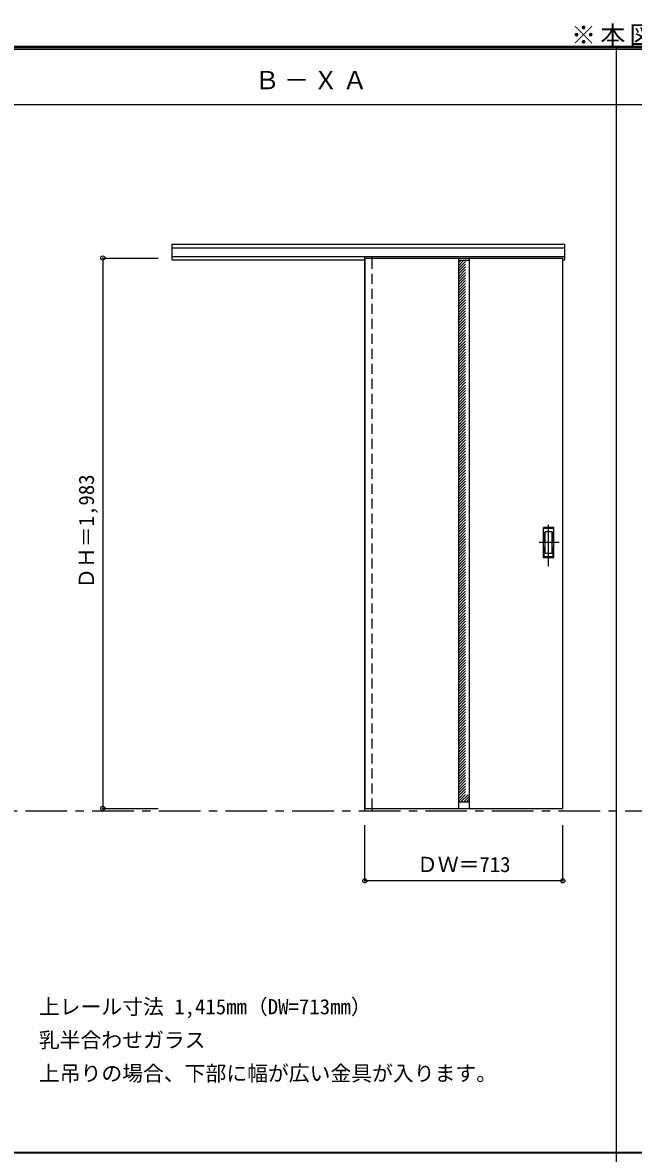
# Model space of a CAD drawing. Units: millimetres, scale not verified. Extents: x -6000 to 5700, y -4307 to 4260.
# Drawn here: x -461 to 1739, y 186 to 4260 of the extents above; entities that cross this region are included whole.
import ezdxf
from ezdxf.enums import TextEntityAlignment as Align

# ---------------------------------------------------------------- set-up
doc = ezdxf.new("R2010")
doc.units = ezdxf.units.MM
doc.header["$LTSCALE"] = 30
doc.header["$PDMODE"] = 32
doc.header["$PDSIZE"] = 15
doc.linetypes.add('CHAIN1', pattern=[8, 5, -1, 1, -1])
doc.linetypes.add('DASHED1', pattern=[1.8, 1.2, -0.6])
for name, color, linetype in [('0-1_通り芯', 7, 'CHAIN1'), ('0-2_扉', 3, 'Continuous'), ('0-3_仕上げ', 3, 'Continuous'), ('0-4_枠', 3, 'Continuous'), ('0-6_引手', 7, 'Continuous'), ('0-A_文字', 7, 'Continuous'), ('0-B_寸法', 4, 'Continuous'), ('0-C_ハッチ', 4, 'DASHED1'), ('F-1_枠', 6, 'Continuous')]:
    doc.layers.add(name, color=color, linetype=linetype)
doc.styles.add('ＭＳ ゴシック', font='')
doc.styles.get('ＭＳ ゴシック').set_extended_font_data('MS Gothic')

msp = doc.modelspace()

# ---------------------------------------------------------------- linework, layer by layer
at = {"layer": '0-1_通り芯'}
msp.add_line((-5490, 1420), (5690, 1420), dxfattribs=at)
at = {"layer": '0-2_扉', "color": 4, "linetype": 'DASHED1'}
msp.add_line((772, 3412), (772, 3408), dxfattribs=at)
at = {"layer": '0-2_扉'}
for p, q in [((772, 3412), (772, 1429)), ((772, 3412), (1485, 3412)), ((1485, 1429), (1485, 3412)), ((772, 1429), (1485, 1429))]:
    msp.add_line(p, q, dxfattribs=at)
at = {"layer": '0-3_仕上げ'}
for p, q in [((1109.5, 3412), (1109.5, 1429)), ((1147.5, 3412), (1147.5, 1429))]:
    msp.add_line(p, q, dxfattribs=at)
at = {"layer": '0-3_仕上げ', "color": 7}
for p, q in [((1109.5, 3404), (1147.5, 3404)), ((1109.5, 1453), (1147.5, 1453))]:
    msp.add_line(p, q, dxfattribs=at)
at = {"layer": '0-4_枠'}
for p, q in [((78, 3462), (1493, 3462)), ((78, 3405), (78, 3462)), ((78, 3449), (1493, 3449)), ((78, 3417), (1493, 3417)), ((78, 3405), (772, 3405)), ((771, 3417), (771, 1420)), ((799, 3412), (799, 3417)), ((799, 1429), (799, 1420)), ((771, 1420), (799, 1420))]:
    msp.add_line(p, q, dxfattribs=at)
at = {"layer": '0-4_枠', "color": 4, "linetype": 'DASHED1'}
msp.add_line((799, 1429), (799, 3412), dxfattribs=at)
at = {"layer": '0-4_枠'}
msp.add_lwpolyline([(1485, 3405), (1493, 3405), (1493, 3462)], dxfattribs=at)
at = {"layer": '0-6_引手', "linetype": 'CHAIN1'}
for p, q in [((1434, 2301.27), (1434, 2472.12)), ((1472.07, 2386.5), (1399.56, 2386.5))]:
    msp.add_line(p, q, dxfattribs=at)
at = {"layer": '0-6_引手'}
for p, q in [((1453, 2441.5), (1415, 2441.5)), ((1415, 2331.5), (1415, 2441.5)), ((1446.5, 2425.5), (1421.5, 2425.5)), ((1421.5, 2347.5), (1421.5, 2425.5)), ((1446.5, 2347.5), (1446.5, 2425.5)), ((1453, 2331.5), (1453, 2441.5)), ((1453, 2331.5), (1415, 2331.5)), ((1446.5, 2347.5), (1421.5, 2347.5))]:
    msp.add_line(p, q, dxfattribs=at)
at = {"layer": '0-6_引手', "linetype": 'DASHED1'}
for p, q in [((1418, 2335.5), (1418, 2437.5)), ((1450, 2335.5), (1418, 2335.5))]:
    msp.add_line(p, q, dxfattribs=at)
msp.add_lwpolyline([(1450, 2335.5), (1450, 2437.5), (1418, 2437.5)], dxfattribs=at)
at = {"layer": '0-B_寸法'}
for p, q in [((-172, 3412), (-172, 1429)), ((-172, 3412), (28, 3412)), ((-172, 1429), (28, 1429)), ((772, 1168), (772, 1368)), ((1485, 1168), (1485, 1368)), ((1485, 1168), (772, 1168))]:
    msp.add_line(p, q, dxfattribs=at)
at = {"layer": '0-B_寸法', "color": 7}
for p in [(-172, 3412), (-172, 1429), (772, 1168), (1485, 1168)]:
    msp.add_point(p, dxfattribs=at)
at = {"layer": '0-C_ハッチ'}
for p, q in [((1109.5, 3394.3), (1119.2, 3404)), ((1109.5, 3374.5), (1139, 3404)), ((1109.5, 3384.4), (1129.1, 3404)), ((1109.5, 3364.6), (1147.5, 3402.6)), ((1109.5, 3354.7), (1147.5, 3392.7)), ((1109.5, 3344.8), (1147.5, 3382.8)), ((1109.5, 3334.9), (1147.5, 3372.9)), ((1109.5, 3325), (1147.5, 3363)), ((1109.5, 3315.1), (1147.5, 3353.1)), ((1109.5, 3305.2), (1147.5, 3343.2)), ((1109.5, 3295.3), (1147.5, 3333.3)), ((1109.5, 3285.41), (1147.5, 3323.41)), ((1109.5, 3275.51), (1147.5, 3313.51)), ((1109.5, 3265.61), (1147.5, 3303.61)), ((1109.5, 3255.71), (1147.5, 3293.71)), ((1109.5, 3245.81), (1147.5, 3283.81)), ((1109.5, 3235.91), (1147.5, 3273.91)), ((1109.5, 3226.01), (1147.5, 3264.01)), ((1109.5, 3216.11), (1147.5, 3254.11)), ((1109.5, 3206.21), (1147.5, 3244.21)), ((1109.5, 3196.31), (1147.5, 3234.31)), ((1109.5, 3186.41), (1147.5, 3224.41)), ((1109.5, 3176.51), (1147.5, 3214.51)), ((1109.5, 3166.61), (1147.5, 3204.61)), ((1109.5, 3156.71), (1147.5, 3194.71)), ((1109.5, 3146.81), (1147.5, 3184.81)), ((1109.5, 3136.91), (1147.5, 3174.91)), ((1109.5, 3127.01), (1147.5, 3165.01)), ((1109.5, 3117.11), (1147.5, 3155.11)), ((1109.5, 3107.21), (1147.5, 3145.21)), ((1109.5, 3097.31), (1147.5, 3135.31)), ((1109.5, 3087.42), (1147.5, 3125.42)), ((1109.5, 3077.52), (1147.5, 3115.52)), ((1109.5, 3067.62), (1147.5, 3105.62)), ((1109.5, 3057.72), (1147.5, 3095.72)), ((1109.5, 3047.82), (1147.5, 3085.82)), ((1109.5, 3037.92), (1147.5, 3075.92)), ((1109.5, 3028.02), (1147.5, 3066.02)), ((1109.5, 3018.12), (1147.5, 3056.12)), ((1109.5, 3008.22), (1147.5, 3046.22)), ((1109.5, 2998.32), (1147.5, 3036.32)), ((1109.5, 2988.42), (1147.5, 3026.42)), ((1109.5, 2978.52), (1147.5, 3016.52)), ((1109.5, 2968.62), (1147.5, 3006.62)), ((1109.5, 2958.72), (1147.5, 2996.72)), ((1109.5, 2948.82), (1147.5, 2986.82)), ((1109.5, 2938.92), (1147.5, 2976.92)), ((1109.5, 2929.02), (1147.5, 2967.02)), ((1109.5, 2919.12), (1147.5, 2957.12)), ((1109.5, 2909.22), (1147.5, 2947.22)), ((1109.5, 2899.32), (1147.5, 2937.32)), ((1109.5, 2889.43), (1147.5, 2927.43)), ((1109.5, 2879.53), (1147.5, 2917.53)), ((1109.5, 2869.63), (1147.5, 2907.63)), ((1109.5, 2859.73), (1147.5, 2897.73)), ((1109.5, 2849.83), (1147.5, 2887.83)), ((1109.5, 2839.93), (1147.5, 2877.93)), ((1109.5, 2830.03), (1147.5, 2868.03)), ((1109.5, 2820.13), (1147.5, 2858.13)), ((1109.5, 2810.23), (1147.5, 2848.23)), ((1109.5, 2800.33), (1147.5, 2838.33)), ((1109.5, 2790.43), (1147.5, 2828.43)), ((1109.5, 2780.53), (1147.5, 2818.53)), ((1109.5, 2770.63), (1147.5, 2808.63)), ((1109.5, 2760.73), (1147.5, 2798.73)), ((1109.5, 2750.83), (1147.5, 2788.83)), ((1109.5, 2740.93), (1147.5, 2778.93)), ((1109.5, 2731.03), (1147.5, 2769.03)), ((1109.5, 2721.13), (1147.5, 2759.13)), ((1109.5, 2711.23), (1147.5, 2749.23)), ((1109.5, 2701.33), (1147.5, 2739.33)), ((1109.5, 2691.44), (1147.5, 2729.44)), ((1109.5, 2681.54), (1147.5, 2719.54)), ((1109.5, 2671.64), (1147.5, 2709.64)), ((1109.5, 2661.74), (1147.5, 2699.74)), ((1109.5, 2651.84), (1147.5, 2689.84)), ((1109.5, 2641.94), (1147.5, 2679.94)), ((1109.5, 2632.04), (1147.5, 2670.04)), ((1109.5, 2622.14), (1147.5, 2660.14)), ((1109.5, 2612.24), (1147.5, 2650.24)), ((1109.5, 2602.34), (1147.5, 2640.34)), ((1109.5, 2592.44), (1147.5, 2630.44)), ((1109.5, 2582.54), (1147.5, 2620.54)), ((1109.5, 2572.64), (1147.5, 2610.64)), ((1109.5, 2562.74), (1147.5, 2600.74)), ((1109.5, 2552.84), (1147.5, 2590.84)), ((1109.5, 2542.94), (1147.5, 2580.94)), ((1109.5, 2533.04), (1147.5, 2571.04)), ((1109.5, 2523.14), (1147.5, 2561.14)), ((1109.5, 2513.24), (1147.5, 2551.24)), ((1109.5, 2503.34), (1147.5, 2541.34)), ((1109.5, 2493.45), (1147.5, 2531.45)), ((1109.5, 2483.55), (1147.5, 2521.55)), ((1109.5, 2473.65), (1147.5, 2511.65)), ((1109.5, 2463.75), (1147.5, 2501.75)), ((1109.5, 2453.85), (1147.5, 2491.85)), ((1109.5, 2443.95), (1147.5, 2481.95)), ((1109.5, 2434.05), (1147.5, 2472.05)), ((1109.5, 2424.15), (1147.5, 2462.15)), ((1109.5, 2414.25), (1147.5, 2452.25)), ((1109.5, 2404.35), (1147.5, 2442.35)), ((1109.5, 2394.45), (1147.5, 2432.45)), ((1109.5, 2384.55), (1147.5, 2422.55)), ((1109.5, 2374.65), (1147.5, 2412.65)), ((1109.5, 2364.75), (1147.5, 2402.75)), ((1109.5, 2354.85), (1147.5, 2392.85)), ((1109.5, 2344.95), (1147.5, 2382.95)), ((1109.5, 2335.05), (1147.5, 2373.05)), ((1109.5, 2325.15), (1147.5, 2363.15)), ((1109.5, 2315.25), (1147.5, 2353.25)), ((1109.5, 2305.36), (1147.5, 2343.36)), ((1109.5, 2295.46), (1147.5, 2333.46)), ((1109.5, 2285.56), (1147.5, 2323.56)), ((1109.5, 2275.66), (1147.5, 2313.66)), ((1109.5, 2265.76), (1147.5, 2303.76)), ((1109.5, 2255.86), (1147.5, 2293.86)), ((1109.5, 2245.96), (1147.5, 2283.96)), ((1109.5, 2236.06), (1147.5, 2274.06)), ((1109.5, 2226.16), (1147.5, 2264.16)), ((1109.5, 2216.26), (1147.5, 2254.26)), ((1109.5, 2206.36), (1147.5, 2244.36)), ((1109.5, 2196.46), (1147.5, 2234.46)), ((1109.5, 2186.56), (1147.5, 2224.56)), ((1109.5, 2176.66), (1147.5, 2214.66)), ((1109.5, 2166.76), (1147.5, 2204.76)), ((1109.5, 2156.86), (1147.5, 2194.86)), ((1109.5, 2146.96), (1147.5, 2184.96)), ((1109.5, 2137.06), (1147.5, 2175.06)), ((1109.5, 2127.16), (1147.5, 2165.16)), ((1109.5, 2117.26), (1147.5, 2155.26)), ((1109.5, 2107.37), (1147.5, 2145.37)), ((1109.5, 2097.47), (1147.5, 2135.47)), ((1109.5, 2087.57), (1147.5, 2125.57)), ((1109.5, 2077.67), (1147.5, 2115.67)), ((1109.5, 2067.77), (1147.5, 2105.77)), ((1109.5, 2057.87), (1147.5, 2095.87)), ((1109.5, 2047.97), (1147.5, 2085.97)), ((1109.5, 2038.07), (1147.5, 2076.07)), ((1109.5, 2028.17), (1147.5, 2066.17)), ((1109.5, 2018.27), (1147.5, 2056.27)), ((1109.5, 2008.37), (1147.5, 2046.37)), ((1109.5, 1998.47), (1147.5, 2036.47)), ((1109.5, 1988.57), (1147.5, 2026.57)), ((1109.5, 1978.67), (1147.5, 2016.67)), ((1109.5, 1968.77), (1147.5, 2006.77)), ((1109.5, 1958.87), (1147.5, 1996.87)), ((1109.5, 1948.97), (1147.5, 1986.97)), ((1109.5, 1939.07), (1147.5, 1977.07)), ((1109.5, 1929.17), (1147.5, 1967.17)), ((1109.5, 1919.27), (1147.5, 1957.27)), ((1109.5, 1909.38), (1147.5, 1947.38)), ((1109.5, 1899.48), (1147.5, 1937.48)), ((1109.5, 1889.58), (1147.5, 1927.58)), ((1109.5, 1879.68), (1147.5, 1917.68)), ((1109.5, 1869.78), (1147.5, 1907.78)), ((1109.5, 1859.88), (1147.5, 1897.88)), ((1109.5, 1849.98), (1147.5, 1887.98)), ((1109.5, 1840.08), (1147.5, 1878.08)), ((1109.5, 1830.18), (1147.5, 1868.18)), ((1109.5, 1820.28), (1147.5, 1858.28)), ((1109.5, 1810.38), (1147.5, 1848.38)), ((1109.5, 1800.48), (1147.5, 1838.48)), ((1109.5, 1790.58), (1147.5, 1828.58)), ((1109.5, 1780.68), (1147.5, 1818.68)), ((1109.5, 1770.78), (1147.5, 1808.78)), ((1109.5, 1760.88), (1147.5, 1798.88)), ((1109.5, 1750.98), (1147.5, 1788.98)), ((1109.5, 1741.08), (1147.5, 1779.08)), ((1109.5, 1731.18), (1147.5, 1769.18)), ((1109.5, 1721.28), (1147.5, 1759.28)), ((1109.5, 1711.39), (1147.5, 1749.39)), ((1109.5, 1701.49), (1147.5, 1739.49)), ((1109.5, 1691.59), (1147.5, 1729.59)), ((1109.5, 1681.69), (1147.5, 1719.69)), ((1109.5, 1671.79), (1147.5, 1709.79)), ((1109.5, 1661.89), (1147.5, 1699.89)), ((1109.5, 1651.99), (1147.5, 1689.99)), ((1109.5, 1642.09), (1147.5, 1680.09)), ((1109.5, 1632.19), (1147.5, 1670.19)), ((1109.5, 1622.29), (1147.5, 1660.29)), ((1109.5, 1612.39), (1147.5, 1650.39)), ((1109.5, 1602.49), (1147.5, 1640.49)), ((1109.5, 1592.59), (1147.5, 1630.59)), ((1109.5, 1582.69), (1147.5, 1620.69)), ((1109.5, 1572.79), (1147.5, 1610.79)), ((1109.5, 1562.89), (1147.5, 1600.89)), ((1109.5, 1552.99), (1147.5, 1590.99)), ((1109.5, 1543.09), (1147.5, 1581.09)), ((1109.5, 1533.19), (1147.5, 1571.19)), ((1109.5, 1523.29), (1147.5, 1561.29)), ((1109.5, 1513.4), (1147.5, 1551.4)), ((1109.5, 1503.5), (1147.5, 1541.5)), ((1109.5, 1493.6), (1147.5, 1531.6)), ((1109.5, 1483.7), (1147.5, 1521.7)), ((1109.5, 1473.8), (1147.5, 1511.8)), ((1109.5, 1463.9), (1147.5, 1501.9)), ((1109.5, 1454), (1147.5, 1492)), ((1118.4, 1453), (1147.5, 1482.1)), ((1128.3, 1453), (1147.5, 1472.2)), ((1138.2, 1453), (1147.5, 1462.3))]:
    msp.add_line(p, q, dxfattribs=at)
at = {"layer": 'F-1_枠'}
for p, q in [((-6000, 4175), (5700, 4175)), ((-6000, 4170), (5700, 4170)), ((-6000, 4165), (5700, 4165)), ((1678, -3790), (1678, 4175)), ((-6000, 3965), (5700, 3965)), ((-6000, 190.5), (5700, 190.5)), ((-6000, 187.5), (5700, 187.5))]:
    msp.add_line(p, q, dxfattribs=at)

# ---------------------------------------------------------------- texts
at = {"layer": '0-A_文字', "style": 'ＭＳ ゴシック'}
for s, p in [('上レール寸法 1,415mm（DW=713mm）', (-402, 670.5)), ('乳半合わせガラス', (-402, 550.5)), ('上吊りの場合、下部に幅が広い金具が入ります。', (-402, 430.5))]:
    msp.add_text(s, height=54.99, dxfattribs=at).set_placement(p, align=Align.BOTTOM_LEFT)
at = {"layer": '0-A_文字', "char_height": 65.98, "attachment_point": 7, "style": 'ＭＳ ゴシック'}
for s, insert in [('\\T1.17;※本図は意匠確認用です。\u3000表記の簡略化している部位がございますのでご注意下さい。', (1515, 4175)), ('\\T1.17;Ｂ－ＸＡ', (375.5, 4020))]:
    msp.add_mtext(s, dxfattribs=dict(at, insert=insert))
at = {"layer": '0-B_寸法', "color": 7, "style": 'ＭＳ ゴシック'}
msp.add_text('ＤＨ＝1,983', height=54.99, rotation=90, dxfattribs=at).set_placement((-187, 2220.25), align=Align.BOTTOM_LEFT)
msp.add_text('ＤＷ＝713', height=54.99, dxfattribs=at).set_placement((959.75, 1183), align=Align.BOTTOM_LEFT)

doc.saveas('drawing.dxf')
